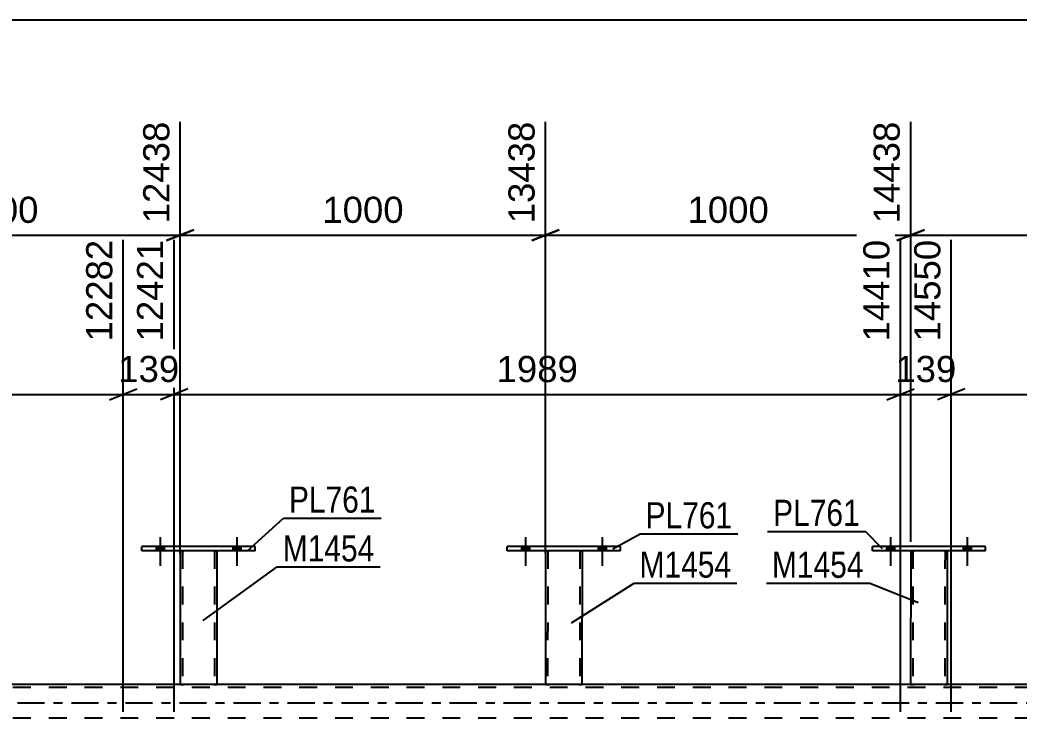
# Model space of a CAD drawing. Header units: millimetres. Extents: x 0 to 841, y 0 to 594.
# Drawn here: x 528.5 to 638.1, y 434.6 to 511.1 of the extents above; entities that cross this region are included whole.
import ezdxf

# ---------------------------------------------------------------- set-up
doc = ezdxf.new("R2010")
doc.units = ezdxf.units.MM
doc.linetypes.add('DXK_LINE_DOT2', pattern=[3.9198, 1.9599, -1.9599])
doc.linetypes.add('DXK_LINE_DOT3', pattern=[5.9187, 2.979, -0.9799, 0.9799, -0.9799])
doc.styles.add('Arial', font='ARIAL.TTF', dxfattribs={"height": 0.2})
doc.styles.add('Arial Narrow', font='ARIALN.TTF', dxfattribs={"height": 0.2})

# ---------------------------------------------------------------- blocks, each defined once
blk = doc.blocks.new('Part-318892572-5105 - 4655')
at = {"color": 2, "linetype": 'Continuous'}
for p, q in [((626.11, 452.92), (626.1, 438.28)), ((630.11, 452.92), (630.1, 438.28)), ((626.14, 438.28), (626.1, 438.28)), ((626.24, 438.28), (626.14, 438.28)), ((626.4, 438.28), (626.24, 438.28)), ((629.81, 438.28), (626.4, 438.28)), ((629.96, 438.28), (629.81, 438.28)), ((630.07, 438.28), (629.96, 438.28)), ((630.1, 438.28), (630.07, 438.28))]:
    blk.add_line(p, q, dxfattribs=at)
at = {"color": 7, "linetype": 'DXK_LINE_DOT2'}
for p, q in [((626.11, 452.92), (626.11, 452.92)), ((626.11, 452.92), (626.11, 452.92)), ((626.11, 452.92), (626.11, 452.92)), ((626.14, 452.92), (626.11, 452.92)), ((626.11, 452.92), (626.14, 452.92)), ((626.25, 452.92), (626.14, 452.92)), ((626.14, 452.92), (626.25, 452.92)), ((626.4, 452.92), (626.25, 452.92)), ((626.25, 452.92), (626.4, 452.92)), ((626.35, 452.92), (626.34, 438.28)), ((626.35, 452.92), (626.35, 452.92)), ((626.37, 452.92), (626.35, 452.92)), ((626.35, 452.92), (626.37, 452.92)), ((626.42, 452.92), (626.37, 452.92)), ((626.37, 452.92), (626.42, 452.92)), ((629.81, 452.92), (626.4, 452.92)), ((629.81, 452.92), (626.4, 452.92)), ((629.72, 452.92), (626.42, 452.92)), ((626.42, 452.92), (626.49, 452.92)), ((629.8, 452.92), (626.49, 452.92)), ((629.8, 452.92), (629.72, 452.92)), ((629.85, 452.92), (629.8, 452.92)), ((629.8, 452.92), (629.85, 452.92)), ((629.81, 452.92), (629.97, 452.92)), ((629.97, 452.92), (629.81, 452.92)), ((629.87, 452.92), (629.85, 452.92)), ((629.85, 452.92), (629.87, 452.92)), ((629.87, 452.92), (629.86, 438.28)), ((629.87, 452.92), (629.87, 452.92)), ((629.97, 452.92), (630.07, 452.92)), ((630.07, 452.92), (629.97, 452.92)), ((630.07, 452.92), (630.11, 452.92)), ((630.11, 452.92), (630.07, 452.92)), ((630.11, 452.92), (630.11, 452.92)), ((630.11, 452.92), (630.11, 452.92)), ((630.11, 452.92), (630.11, 452.92)), ((626.1, 438.28), (626.14, 438.28)), ((626.14, 438.28), (626.24, 438.28)), ((626.24, 438.28), (626.4, 438.28)), ((626.36, 438.28), (626.34, 438.28)), ((626.34, 438.28), (626.36, 438.28)), ((626.41, 438.28), (626.36, 438.28)), ((626.36, 438.28), (626.4, 438.28)), ((629.81, 438.28), (626.4, 438.28)), ((626.4, 438.28), (626.41, 438.28)), ((629.71, 438.28), (626.41, 438.28)), ((626.41, 438.28), (626.49, 438.28)), ((629.79, 438.28), (626.49, 438.28)), ((629.79, 438.28), (629.71, 438.28)), ((629.84, 438.28), (629.79, 438.28)), ((629.79, 438.28), (629.84, 438.28)), ((629.81, 438.28), (629.96, 438.28)), ((629.86, 438.28), (629.84, 438.28)), ((629.84, 438.28), (629.86, 438.28)), ((629.96, 438.28), (630.07, 438.28)), ((630.07, 438.28), (630.1, 438.28))]:
    blk.add_line(p, q, dxfattribs=at)
blk = doc.blocks.new('Part-318892572-4948 - 4655')
at = {"color": 2, "linetype": 'Continuous'}
for p, q in [((541.9, 452.92), (541.9, 453.4)), ((554.3, 453.4), (541.9, 453.4)), ((554.3, 452.92), (541.9, 452.92)), ((554.3, 452.92), (554.3, 453.4))]:
    blk.add_line(p, q, dxfattribs=at)
blk = doc.blocks.new('Part-318892572-4943 - 4655')
at = {"color": 2, "linetype": 'Continuous'}
for p, q in [((546.1, 452.92), (546.1, 438.28)), ((550.1, 452.92), (550.1, 438.28)), ((546.13, 438.28), (546.1, 438.28)), ((546.24, 438.28), (546.13, 438.28)), ((546.39, 438.28), (546.24, 438.28)), ((549.8, 438.28), (546.39, 438.28)), ((549.96, 438.28), (549.8, 438.28)), ((550.06, 438.28), (549.96, 438.28)), ((550.1, 438.28), (550.06, 438.28))]:
    blk.add_line(p, q, dxfattribs=at)
at = {"color": 7, "linetype": 'DXK_LINE_DOT2'}
for p, q in [((546.1, 452.92), (546.1, 452.92)), ((546.1, 452.92), (546.1, 452.92)), ((546.1, 452.92), (546.1, 452.92)), ((546.14, 452.92), (546.1, 452.92)), ((546.1, 452.92), (546.14, 452.92)), ((546.24, 452.92), (546.14, 452.92)), ((546.14, 452.92), (546.24, 452.92)), ((546.4, 452.92), (546.24, 452.92)), ((546.24, 452.92), (546.4, 452.92)), ((546.34, 452.92), (546.34, 452.92)), ((546.34, 452.92), (546.34, 438.28)), ((546.36, 452.92), (546.34, 452.92)), ((546.34, 452.92), (546.36, 452.92)), ((546.41, 452.92), (546.36, 452.92)), ((546.36, 452.92), (546.41, 452.92)), ((549.81, 452.92), (546.4, 452.92)), ((549.81, 452.92), (546.4, 452.92)), ((549.71, 452.92), (546.41, 452.92)), ((546.41, 452.92), (546.49, 452.92)), ((549.79, 452.92), (546.49, 452.92)), ((549.79, 452.92), (549.71, 452.92)), ((549.84, 452.92), (549.79, 452.92)), ((549.79, 452.92), (549.84, 452.92)), ((549.81, 452.92), (549.96, 452.92)), ((549.96, 452.92), (549.81, 452.92)), ((549.86, 452.92), (549.84, 452.92)), ((549.84, 452.92), (549.86, 452.92)), ((549.86, 452.92), (549.86, 452.92)), ((549.86, 452.92), (549.86, 438.28)), ((549.96, 452.92), (550.07, 452.92)), ((550.07, 452.92), (549.96, 452.92)), ((550.07, 452.92), (550.1, 452.92)), ((550.1, 452.92), (550.07, 452.92)), ((550.1, 452.92), (550.1, 452.92)), ((550.1, 452.92), (550.1, 452.92)), ((550.1, 452.92), (550.1, 452.92)), ((546.1, 438.28), (546.13, 438.28)), ((546.13, 438.28), (546.24, 438.28)), ((546.24, 438.28), (546.39, 438.28)), ((546.36, 438.28), (546.34, 438.28)), ((546.34, 438.28), (546.36, 438.28)), ((546.41, 438.28), (546.36, 438.28)), ((546.36, 438.28), (546.39, 438.28)), ((549.8, 438.28), (546.39, 438.28)), ((546.39, 438.28), (546.41, 438.28)), ((549.71, 438.28), (546.41, 438.28)), ((546.41, 438.28), (546.49, 438.28)), ((549.84, 438.28), (546.49, 438.28)), ((549.79, 438.28), (549.71, 438.28)), ((549.84, 438.28), (549.79, 438.28)), ((549.8, 438.28), (549.96, 438.28)), ((549.86, 438.28), (549.84, 438.28)), ((549.84, 438.28), (549.86, 438.28)), ((549.96, 438.28), (550.06, 438.28)), ((550.06, 438.28), (550.1, 438.28))]:
    blk.add_line(p, q, dxfattribs=at)
blk = doc.blocks.new('Part-318892572-4953 - 4655')
at = {"color": 2, "linetype": 'Continuous'}
for p, q in [((586.11, 452.92), (586.1, 438.28)), ((590.11, 452.92), (590.1, 438.28)), ((586.14, 438.28), (586.1, 438.28)), ((586.24, 438.28), (586.14, 438.28)), ((586.4, 438.28), (586.24, 438.28)), ((589.81, 438.28), (586.4, 438.28)), ((589.96, 438.28), (589.81, 438.28)), ((590.07, 438.28), (589.96, 438.28)), ((590.1, 438.28), (590.07, 438.28))]:
    blk.add_line(p, q, dxfattribs=at)
at = {"color": 7, "linetype": 'DXK_LINE_DOT2'}
for p, q in [((586.11, 452.92), (586.11, 452.92)), ((586.11, 452.92), (586.11, 452.92)), ((586.11, 452.92), (586.11, 452.92)), ((586.14, 452.92), (586.11, 452.92)), ((586.11, 452.92), (586.14, 452.92)), ((586.25, 452.92), (586.14, 452.92)), ((586.14, 452.92), (586.25, 452.92)), ((586.4, 452.92), (586.25, 452.92)), ((586.25, 452.92), (586.4, 452.92)), ((586.35, 452.92), (586.34, 438.28)), ((586.35, 452.92), (586.35, 452.92)), ((586.37, 452.92), (586.35, 452.92)), ((586.35, 452.92), (586.37, 452.92)), ((586.42, 452.92), (586.37, 452.92)), ((586.37, 452.92), (586.42, 452.92)), ((589.81, 452.92), (586.4, 452.92)), ((589.81, 452.92), (586.4, 452.92)), ((589.72, 452.92), (586.42, 452.92)), ((586.42, 452.92), (586.5, 452.92)), ((589.8, 452.92), (586.5, 452.92)), ((589.8, 452.92), (589.72, 452.92)), ((589.85, 452.92), (589.8, 452.92)), ((589.8, 452.92), (589.85, 452.92)), ((589.81, 452.92), (589.97, 452.92)), ((589.97, 452.92), (589.81, 452.92)), ((589.87, 452.92), (589.85, 452.92)), ((589.85, 452.92), (589.87, 452.92)), ((589.87, 452.92), (589.86, 438.28)), ((589.87, 452.92), (589.87, 452.92)), ((589.97, 452.92), (590.07, 452.92)), ((590.07, 452.92), (589.97, 452.92)), ((590.07, 452.92), (590.11, 452.92)), ((590.11, 452.92), (590.07, 452.92)), ((590.11, 452.92), (590.11, 452.92)), ((590.11, 452.92), (590.11, 452.92)), ((590.11, 452.92), (590.11, 452.92)), ((586.1, 438.28), (586.14, 438.28)), ((586.14, 438.28), (586.24, 438.28)), ((586.24, 438.28), (586.4, 438.28)), ((586.36, 438.28), (586.34, 438.28)), ((586.34, 438.28), (586.36, 438.28)), ((586.41, 438.28), (586.36, 438.28)), ((586.36, 438.28), (586.4, 438.28)), ((589.81, 438.28), (586.4, 438.28)), ((586.4, 438.28), (586.41, 438.28)), ((589.71, 438.28), (586.41, 438.28)), ((586.41, 438.28), (586.49, 438.28)), ((589.79, 438.28), (586.49, 438.28)), ((589.79, 438.28), (589.71, 438.28)), ((589.84, 438.28), (589.79, 438.28)), ((589.79, 438.28), (589.84, 438.28)), ((589.81, 438.28), (589.96, 438.28)), ((589.86, 438.28), (589.84, 438.28)), ((589.84, 438.28), (589.86, 438.28)), ((589.96, 438.28), (590.07, 438.28)), ((590.07, 438.28), (590.1, 438.28))]:
    blk.add_line(p, q, dxfattribs=at)
blk = doc.blocks.new('Part-318892572-4958 - 4655')
at = {"color": 2, "linetype": 'Continuous'}
for p, q in [((581.91, 452.92), (581.91, 453.4)), ((594.31, 453.4), (581.91, 453.4)), ((594.31, 452.92), (581.91, 452.92)), ((594.31, 452.92), (594.31, 453.4))]:
    blk.add_line(p, q, dxfattribs=at)
blk = doc.blocks.new('Part-318892572-4963 - 4655')
at = {"color": 2, "linetype": 'Continuous'}
for p, q in [((621.91, 452.92), (621.91, 453.4)), ((634.31, 453.4), (621.91, 453.4)), ((634.31, 452.92), (621.91, 452.92)), ((634.31, 452.92), (634.31, 453.4))]:
    blk.add_line(p, q, dxfattribs=at)
blk = doc.blocks.new('Bolt-318892572-5147 - 4655')
at = {"linetype": 'Continuous'}
for points in [[(543.46, 452.92), (544.34, 452.92), (544.34, 453.4), (543.46, 453.4)], [(551.86, 452.92), (552.74, 452.92), (552.74, 453.4), (551.86, 453.4)]]:
    blk.add_hatch(color=1, dxfattribs=at).paths.add_polyline_path(points)
at = {"color": 1, "linetype": 'Continuous'}
for p, q in [((543.9, 454.4), (543.9, 451.28)), ((552.3, 454.4), (552.3, 451.28)), ((543.46, 453.4), (543.46, 452.92)), ((544.34, 453.4), (544.34, 452.92)), ((551.86, 453.4), (551.86, 452.92)), ((552.74, 453.4), (552.74, 452.92))]:
    blk.add_line(p, q, dxfattribs=at)
blk = doc.blocks.new('Part-318892572-5029 - 4655')
at = {"color": 7, "linetype": 'DXK_LINE_DOT2'}
for p, q in [((768.84, 438.28), (106.1, 438.28)), ((550.1, 438.28), (546.1, 438.28)), ((590.1, 438.28), (586.1, 438.28)), ((630.1, 438.28), (626.1, 438.28)), ((768.84, 437.96), (84.35, 437.96)), ((768.84, 434.6), (84.35, 434.6))]:
    blk.add_line(p, q, dxfattribs=at)
at = {"color": 2, "linetype": 'Continuous'}
for p, q in [((546.1, 438.28), (510.1, 438.28)), ((586.1, 438.28), (550.1, 438.28)), ((626.1, 438.28), (590.1, 438.28)), ((666.1, 438.28), (630.1, 438.28))]:
    blk.add_line(p, q, dxfattribs=at)
at = {"color": 7, "linetype": 'DXK_LINE_DOT3'}
blk.add_line((84.35, 436.28), (778.64, 436.28), dxfattribs=at)
blk = doc.blocks.new('Bolt-318892572-5149 - 4655')
at = {"linetype": 'Continuous'}
for points in [[(583.47, 452.92), (584.35, 452.92), (584.35, 453.4), (583.47, 453.4)], [(591.87, 452.92), (592.75, 452.92), (592.75, 453.4), (591.87, 453.4)]]:
    blk.add_hatch(color=1, dxfattribs=at).paths.add_polyline_path(points)
at = {"color": 1, "linetype": 'Continuous'}
for p, q in [((583.91, 454.4), (583.91, 451.28)), ((592.31, 454.4), (592.31, 451.28)), ((583.47, 453.4), (583.47, 452.92)), ((584.35, 453.4), (584.35, 452.92)), ((591.87, 453.4), (591.87, 452.92)), ((592.75, 453.4), (592.75, 452.92))]:
    blk.add_line(p, q, dxfattribs=at)
blk = doc.blocks.new('Bolt-318892572-5127 - 4655')
at = {"linetype": 'Continuous'}
for points in [[(623.47, 452.92), (624.35, 452.92), (624.35, 453.4), (623.47, 453.4)], [(631.87, 452.92), (632.75, 452.92), (632.75, 453.4), (631.87, 453.4)]]:
    blk.add_hatch(color=1, dxfattribs=at).paths.add_polyline_path(points)
at = {"color": 1, "linetype": 'Continuous'}
for p, q in [((623.91, 454.4), (623.91, 451.28)), ((632.31, 454.4), (632.31, 451.28)), ((623.47, 453.4), (623.47, 452.92)), ((624.35, 453.4), (624.35, 452.92)), ((631.87, 453.4), (631.87, 452.92)), ((632.75, 453.4), (632.75, 452.92))]:
    blk.add_line(p, q, dxfattribs=at)
blk = doc.blocks.new('Bolt-318892572-5128 - 4655')
at = {"linetype": 'Continuous'}
for points in [[(623.47, 452.92), (624.35, 452.92), (624.35, 453.4), (623.47, 453.4)], [(631.87, 452.92), (632.75, 452.92), (632.75, 453.4), (631.87, 453.4)]]:
    blk.add_hatch(color=1, dxfattribs=at).paths.add_polyline_path(points)
at = {"color": 1, "linetype": 'Continuous'}
for p, q in [((623.91, 454.4), (623.91, 451.28)), ((632.31, 454.4), (632.31, 451.28)), ((623.47, 453.4), (623.47, 452.92)), ((624.35, 453.4), (624.35, 452.92)), ((631.87, 453.4), (631.87, 452.92)), ((632.75, 453.4), (632.75, 452.92))]:
    blk.add_line(p, q, dxfattribs=at)
blk = doc.blocks.new('Bolt-318892572-5148 - 4655')
at = {"linetype": 'Continuous'}
for points in [[(543.46, 452.92), (544.34, 452.92), (544.34, 453.4), (543.46, 453.4)], [(551.86, 452.92), (552.74, 452.92), (552.74, 453.4), (551.86, 453.4)]]:
    blk.add_hatch(color=1, dxfattribs=at).paths.add_polyline_path(points)
at = {"color": 1, "linetype": 'Continuous'}
for p, q in [((543.9, 454.4), (543.9, 451.28)), ((552.3, 454.4), (552.3, 451.28)), ((543.46, 453.4), (543.46, 452.92)), ((544.34, 453.4), (544.34, 452.92)), ((551.86, 453.4), (551.86, 452.92)), ((552.74, 453.4), (552.74, 452.92))]:
    blk.add_line(p, q, dxfattribs=at)
blk = doc.blocks.new('Bolt-318892572-5150 - 4655')
at = {"linetype": 'Continuous'}
for points in [[(583.47, 452.92), (584.35, 452.92), (584.35, 453.4), (583.47, 453.4)], [(591.87, 452.92), (592.75, 452.92), (592.75, 453.4), (591.87, 453.4)]]:
    blk.add_hatch(color=1, dxfattribs=at).paths.add_polyline_path(points)
at = {"color": 1, "linetype": 'Continuous'}
for p, q in [((583.91, 454.4), (583.91, 451.28)), ((592.31, 454.4), (592.31, 451.28)), ((583.47, 453.4), (583.47, 452.92)), ((584.35, 453.4), (584.35, 452.92)), ((591.87, 453.4), (591.87, 452.92)), ((592.75, 453.4), (592.75, 452.92))]:
    blk.add_line(p, q, dxfattribs=at)
blk = doc.blocks.new('StraightDimension-318892572-5291 - 4655')
at = {"color": 7, "linetype": 'Continuous'}
for p, q in [((624.98, 435.28), (624.98, 486.98)), ((630.56, 435.28), (630.56, 486.98)), ((623.48, 469.46), (626.48, 470.66)), ((624.98, 470.06), (630.56, 470.06)), ((632.06, 470.66), (629.06, 469.46))]:
    blk.add_line(p, q, dxfattribs=at)
at = {"color": 0}
blk.add_wipeout([(631.7, 470.81), (631.7, 475.01), (623.83, 475.01), (623.83, 470.81)], dxfattribs=at)
at = {"color": 3, "style": 'Arial'}
blk.add_text('139', height=2.865, dxfattribs=at).set_placement((624.43, 471.41))
at = {"color": 0, "linetype": 'Continuous'}
blk.add_wipeout([(629.96, 487.58), (625.76, 487.58), (625.76, 475.26), (629.96, 475.26)], dxfattribs=at)
at = {"color": 3, "linetype": 'Continuous', "style": 'Arial'}
blk.add_text('14550', height=2.865, rotation=90.0002, dxfattribs=at).set_placement((629.36, 475.86))
blk = doc.blocks.new('StraightDimension-318892572-5605 - 4655')
at = {"color": 7, "linetype": 'Continuous'}
for p, q in [((586.11, 452.62), (586.11, 499.92)), ((626.11, 453.92), (626.11, 499.92)), ((587.61, 488.1), (584.61, 486.9)), ((586.11, 487.5), (626.11, 487.5)), ((624.61, 486.9), (627.61, 488.1))]:
    blk.add_line(p, q, dxfattribs=at)
at = {"color": 0}
blk.add_wipeout([(611.15, 488.25), (611.15, 492.45), (601.06, 492.45), (601.06, 488.25)], dxfattribs=at)
at = {"color": 3, "style": 'Arial'}
blk.add_text('1000', height=2.865, dxfattribs=at).set_placement((601.66, 488.85))
at = {"color": 0, "linetype": 'Continuous'}
blk.add_wipeout([(625.51, 500.52), (621.31, 500.52), (621.31, 488.2), (625.51, 488.2)], dxfattribs=at)
at = {"color": 3, "linetype": 'Continuous', "style": 'Arial'}
blk.add_text('14438', height=2.865, rotation=90.0002, dxfattribs=at).set_placement((624.91, 488.8))
blk = doc.blocks.new('StraightDimension-318892572-5273 - 4655')
at = {"color": 7, "linetype": 'Continuous'}
for p, q in [((630.56, 435.28), (630.56, 486.98)), ((710.12, 435.28), (710.12, 486.98)), ((632.06, 470.66), (629.06, 469.46)), ((630.56, 470.06), (710.12, 470.06)), ((708.62, 469.46), (711.62, 470.66))]:
    blk.add_line(p, q, dxfattribs=at)
at = {"color": 0, "linetype": 'Continuous'}
blk.add_wipeout([(709.52, 487.58), (705.32, 487.58), (705.32, 475.26), (709.52, 475.26)], dxfattribs=at)
at = {"color": 0}
blk.add_wipeout([(675.38, 470.81), (675.38, 475.01), (665.29, 475.01), (665.29, 470.81)], dxfattribs=at)
at = {"color": 3, "linetype": 'Continuous', "style": 'Arial'}
blk.add_text('16539', height=2.865, rotation=90.0002, dxfattribs=at).set_placement((708.92, 475.86))
at = {"color": 3, "style": 'Arial'}
blk.add_text('1989', height=2.865, dxfattribs=at).set_placement((665.89, 471.41))
blk = doc.blocks.new('StraightDimension-318892572-5313 - 4655')
at = {"color": 7, "linetype": 'Continuous'}
for p, q in [((545.42, 435.28), (545.42, 486.98)), ((624.98, 435.28), (624.98, 486.98)), ((546.92, 470.66), (543.92, 469.46)), ((545.42, 470.06), (624.98, 470.06)), ((623.48, 469.46), (626.48, 470.66))]:
    blk.add_line(p, q, dxfattribs=at)
at = {"color": 0, "linetype": 'Continuous'}
blk.add_wipeout([(624.38, 487.58), (620.18, 487.58), (620.18, 475.26), (624.38, 475.26)], dxfattribs=at)
at = {"color": 0}
blk.add_wipeout([(590.25, 470.81), (590.25, 475.01), (580.15, 475.01), (580.15, 470.81)], dxfattribs=at)
at = {"color": 3, "linetype": 'Continuous', "style": 'Arial'}
blk.add_text('14410', height=2.865, rotation=90.0002, dxfattribs=at).set_placement((623.78, 475.86))
at = {"color": 3, "style": 'Arial'}
blk.add_text('1989', height=2.865, dxfattribs=at).set_placement((580.75, 471.41))
blk = doc.blocks.new('StraightDimension-318892572-5335 - 4655')
at = {"color": 7, "linetype": 'Continuous'}
for p, q in [((539.85, 435.28), (539.85, 486.98)), ((545.42, 435.28), (545.42, 486.98)), ((538.35, 469.46), (541.35, 470.66)), ((539.85, 470.06), (545.42, 470.06)), ((546.92, 470.66), (543.92, 469.46))]:
    blk.add_line(p, q, dxfattribs=at)
at = {"color": 0}
blk.add_wipeout([(546.57, 470.81), (546.57, 475.01), (538.7, 475.01), (538.7, 470.81)], dxfattribs=at)
at = {"color": 3, "style": 'Arial'}
blk.add_text('139', height=2.865, dxfattribs=at).set_placement((539.3, 471.41))
at = {"color": 0, "linetype": 'Continuous'}
blk.add_wipeout([(544.82, 487.58), (540.62, 487.58), (540.62, 475.26), (544.82, 475.26)], dxfattribs=at)
at = {"color": 3, "linetype": 'Continuous', "style": 'Arial'}
blk.add_text('12421', height=2.865, rotation=90.0002, dxfattribs=at).set_placement((544.22, 475.86))
blk = doc.blocks.new('StraightDimension-318892572-5353 - 4655')
at = {"color": 7, "linetype": 'Continuous'}
for p, q in [((460.29, 435.28), (460.29, 486.98)), ((539.85, 435.28), (539.85, 486.98)), ((461.79, 470.66), (458.79, 469.46)), ((460.29, 470.06), (539.85, 470.06)), ((538.35, 469.46), (541.35, 470.66))]:
    blk.add_line(p, q, dxfattribs=at)
at = {"color": 0, "linetype": 'Continuous'}
blk.add_wipeout([(539.25, 487.58), (535.05, 487.58), (535.05, 475.26), (539.25, 475.26)], dxfattribs=at)
at = {"color": 0}
blk.add_wipeout([(505.11, 470.81), (505.11, 475.01), (495.02, 475.01), (495.02, 470.81)], dxfattribs=at)
at = {"color": 3, "linetype": 'Continuous', "style": 'Arial'}
blk.add_text('12282', height=2.865, rotation=90.0002, dxfattribs=at).set_placement((538.65, 475.86))
at = {"color": 3, "style": 'Arial'}
blk.add_text('1989', height=2.865, dxfattribs=at).set_placement((495.62, 471.41))
blk = doc.blocks.new('StraightDimension-318892572-5589 - 4655')
at = {"color": 7, "linetype": 'Continuous'}
for p, q in [((506.11, 453.34), (506.11, 499.92)), ((546.1, 452.63), (546.1, 499.92)), ((507.61, 488.1), (504.61, 486.9)), ((506.11, 487.5), (546.1, 487.5)), ((544.6, 486.9), (547.6, 488.1))]:
    blk.add_line(p, q, dxfattribs=at)
at = {"color": 0}
blk.add_wipeout([(531.15, 488.25), (531.15, 492.45), (521.06, 492.45), (521.06, 488.25)], dxfattribs=at)
at = {"color": 3, "style": 'Arial'}
blk.add_text('1000', height=2.865, dxfattribs=at).set_placement((521.66, 488.85))
at = {"color": 0, "linetype": 'Continuous'}
blk.add_wipeout([(545.5, 500.52), (541.3, 500.52), (541.3, 488.2), (545.5, 488.2)], dxfattribs=at)
at = {"color": 3, "linetype": 'Continuous', "style": 'Arial'}
blk.add_text('12438', height=2.865, rotation=90.0002, dxfattribs=at).set_placement((544.9, 488.8))
blk = doc.blocks.new('StraightDimension-318892572-5597 - 4655')
at = {"color": 7, "linetype": 'Continuous'}
for p, q in [((546.1, 452.63), (546.1, 499.92)), ((586.11, 452.62), (586.11, 499.92)), ((547.6, 488.1), (544.6, 486.9)), ((546.1, 487.5), (586.11, 487.5)), ((584.61, 486.9), (587.61, 488.1))]:
    blk.add_line(p, q, dxfattribs=at)
at = {"color": 0}
blk.add_wipeout([(571.15, 488.25), (571.15, 492.45), (561.06, 492.45), (561.06, 488.25)], dxfattribs=at)
at = {"color": 3, "style": 'Arial'}
blk.add_text('1000', height=2.865, dxfattribs=at).set_placement((561.66, 488.85))
at = {"color": 0, "linetype": 'Continuous'}
blk.add_wipeout([(585.51, 500.52), (581.31, 500.52), (581.31, 488.2), (585.51, 488.2)], dxfattribs=at)
at = {"color": 3, "linetype": 'Continuous', "style": 'Arial'}
blk.add_text('13438', height=2.865, rotation=90.0002, dxfattribs=at).set_placement((584.91, 488.8))
blk = doc.blocks.new('StraightDimension-318892572-5613 - 4655')
at = {"color": 7, "linetype": 'Continuous'}
for p, q in [((626.11, 453.92), (626.11, 499.92)), ((666.1, 452.59), (666.1, 499.92)), ((627.61, 488.1), (624.61, 486.9)), ((626.11, 487.5), (666.1, 487.5)), ((664.6, 486.9), (667.6, 488.1))]:
    blk.add_line(p, q, dxfattribs=at)
at = {"color": 0}
blk.add_wipeout([(651.15, 488.25), (651.15, 492.45), (641.06, 492.45), (641.06, 488.25)], dxfattribs=at)
at = {"color": 3, "style": 'Arial'}
blk.add_text('1000', height=2.865, dxfattribs=at).set_placement((641.66, 488.85))
at = {"color": 0, "linetype": 'Continuous'}
blk.add_wipeout([(665.5, 500.52), (661.3, 500.52), (661.3, 488.2), (665.5, 488.2)], dxfattribs=at)
at = {"color": 3, "linetype": 'Continuous', "style": 'Arial'}
blk.add_text('15438', height=2.865, rotation=90.0002, dxfattribs=at).set_placement((664.9, 488.8))
blk = doc.blocks.new('StraightDimension-318892572-6740 - 6435')
at = {"color": 7, "linetype": 'Continuous'}
blk.add_line((58.86, 511.08), (768.9, 511.08), dxfattribs=at)
blk = doc.blocks.new('Mark-318892572-4944 - 4655')
at = {"color": 30, "linetype": 'Continuous'}
for p, q in [((553.46, 452.92), (557.4, 456.5)), ((557.4, 456.5), (568.11, 456.5))]:
    blk.add_line(p, q, dxfattribs=at)
at = {"color": 0}
blk.add_wipeout([(567.51, 457.1), (567.51, 460.1), (558, 460.1), (558, 457.1)], dxfattribs=at)
blk.add_wipeout([(567.51, 457.1), (567.51, 460.1), (558, 460.1), (558, 457.1)], dxfattribs=at)
at = {"color": 3, "style": 'Arial Narrow'}
blk.add_text('PL761', height=2.863, dxfattribs=at).set_placement((558, 457.1))
blk = doc.blocks.new('Mark-318892572-4939 - 4655')
at = {"color": 30, "linetype": 'Continuous'}
for p, q in [((548.61, 445.28), (556.72, 451.15)), ((556.72, 451.15), (567.98, 451.15))]:
    blk.add_line(p, q, dxfattribs=at)
at = {"color": 0}
blk.add_wipeout([(567.38, 451.75), (567.38, 454.75), (557.32, 454.75), (557.32, 451.75)], dxfattribs=at)
blk.add_wipeout([(567.38, 451.75), (567.38, 454.75), (557.32, 454.75), (557.32, 451.75)], dxfattribs=at)
at = {"color": 3, "style": 'Arial Narrow'}
blk.add_text('M1454', height=2.863, dxfattribs=at).set_placement((557.32, 451.75))
blk = doc.blocks.new('Mark-318892572-4949 - 4655')
at = {"color": 30, "linetype": 'Continuous'}
for p, q in [((588.97, 445.02), (595.81, 449.38)), ((595.81, 449.38), (607.06, 449.38))]:
    blk.add_line(p, q, dxfattribs=at)
at = {"color": 0}
blk.add_wipeout([(606.46, 449.98), (606.46, 452.98), (596.41, 452.98), (596.41, 449.98)], dxfattribs=at)
blk.add_wipeout([(606.46, 449.98), (606.46, 452.98), (596.41, 452.98), (596.41, 449.98)], dxfattribs=at)
at = {"color": 3, "style": 'Arial Narrow'}
blk.add_text('M1454', height=2.863, dxfattribs=at).set_placement((596.41, 449.98))
blk = doc.blocks.new('Mark-318892572-4954 - 4655')
at = {"color": 30, "linetype": 'Continuous'}
for p, q in [((593.49, 453.14), (596.47, 454.78)), ((596.47, 454.78), (607.17, 454.78))]:
    blk.add_line(p, q, dxfattribs=at)
at = {"color": 0}
blk.add_wipeout([(606.57, 455.38), (606.57, 458.38), (597.07, 458.38), (597.07, 455.38)], dxfattribs=at)
blk.add_wipeout([(606.57, 455.38), (606.57, 458.38), (597.07, 458.38), (597.07, 455.38)], dxfattribs=at)
at = {"color": 3, "style": 'Arial Narrow'}
blk.add_text('PL761', height=2.863, dxfattribs=at).set_placement((597.07, 455.38))
blk = doc.blocks.new('Mark-318892572-4959 - 4655')
at = {"color": 30, "linetype": 'Continuous'}
for p in [(610.44, 455.05), (623.02, 453.15)]:
    blk.add_line(p, (621.15, 455.05), dxfattribs=at)
at = {"color": 0}
blk.add_wipeout([(620.55, 455.65), (620.55, 458.65), (611.04, 458.65), (611.04, 455.65)], dxfattribs=at)
blk.add_wipeout([(620.55, 455.65), (620.55, 458.65), (611.04, 458.65), (611.04, 455.65)], dxfattribs=at)
at = {"color": 3, "style": 'Arial Narrow'}
blk.add_text('PL761', height=2.863, dxfattribs=at).set_placement((611.04, 455.65))
blk = doc.blocks.new('Mark-318892572-5101 - 4655')
at = {"color": 30, "linetype": 'Continuous'}
for p in [(610.31, 449.36), (626.93, 447.22)]:
    blk.add_line(p, (621.56, 449.36), dxfattribs=at)
at = {"color": 0}
blk.add_wipeout([(620.96, 449.96), (620.96, 452.96), (610.91, 452.96), (610.91, 449.96)], dxfattribs=at)
blk.add_wipeout([(620.96, 449.96), (620.96, 452.96), (610.91, 452.96), (610.91, 449.96)], dxfattribs=at)
at = {"color": 3, "style": 'Arial Narrow'}
blk.add_text('M1454', height=2.863, dxfattribs=at).set_placement((610.91, 449.96))

msp = doc.modelspace()

# ---------------------------------------------------------------- block references
for name in ['StraightDimension-318892572-6740 - 6435', 'Bolt-318892572-5147 - 4655', 'Bolt-318892572-5148 - 4655', 'Bolt-318892572-5149 - 4655', 'Bolt-318892572-5150 - 4655', 'Bolt-318892572-5127 - 4655', 'Bolt-318892572-5128 - 4655', 'Part-318892572-4948 - 4655', 'Part-318892572-4943 - 4655', 'Part-318892572-4958 - 4655', 'Part-318892572-4953 - 4655', 'Part-318892572-4963 - 4655', 'Part-318892572-5105 - 4655', 'Part-318892572-5029 - 4655']:
    msp.add_blockref(name, (0, 0))

# ---------------------------------------------------------------- next in the draw order: block references
msp.add_blockref('StraightDimension-318892572-5291 - 4655', (0, 0))

# ---------------------------------------------------------------- next in the draw order: block references
for name in ['StraightDimension-318892572-5605 - 4655', 'StraightDimension-318892572-5273 - 4655']:
    msp.add_blockref(name, (0, 0))

# ---------------------------------------------------------------- next in the draw order: block references
msp.add_blockref('StraightDimension-318892572-5313 - 4655', (0, 0))

# ---------------------------------------------------------------- next in the draw order: block references
for name in ['StraightDimension-318892572-5613 - 4655', 'StraightDimension-318892572-5335 - 4655', 'Mark-318892572-4959 - 4655', 'Mark-318892572-4949 - 4655']:
    msp.add_blockref(name, (0, 0))

# ---------------------------------------------------------------- next in the draw order: block references
for name in ['StraightDimension-318892572-5353 - 4655', 'Mark-318892572-4954 - 4655', 'Mark-318892572-5101 - 4655']:
    msp.add_blockref(name, (0, 0))

# ---------------------------------------------------------------- next in the draw order: block references
msp.add_blockref('StraightDimension-318892572-5589 - 4655', (0, 0))

# ---------------------------------------------------------------- next in the draw order: block references
msp.add_blockref('StraightDimension-318892572-5597 - 4655', (0, 0))

# ---------------------------------------------------------------- next in the draw order: block references
msp.add_blockref('Mark-318892572-4944 - 4655', (0, 0))

# ---------------------------------------------------------------- next in the draw order: block references
msp.add_blockref('Mark-318892572-4939 - 4655', (0, 0))

doc.saveas('drawing.dxf')
